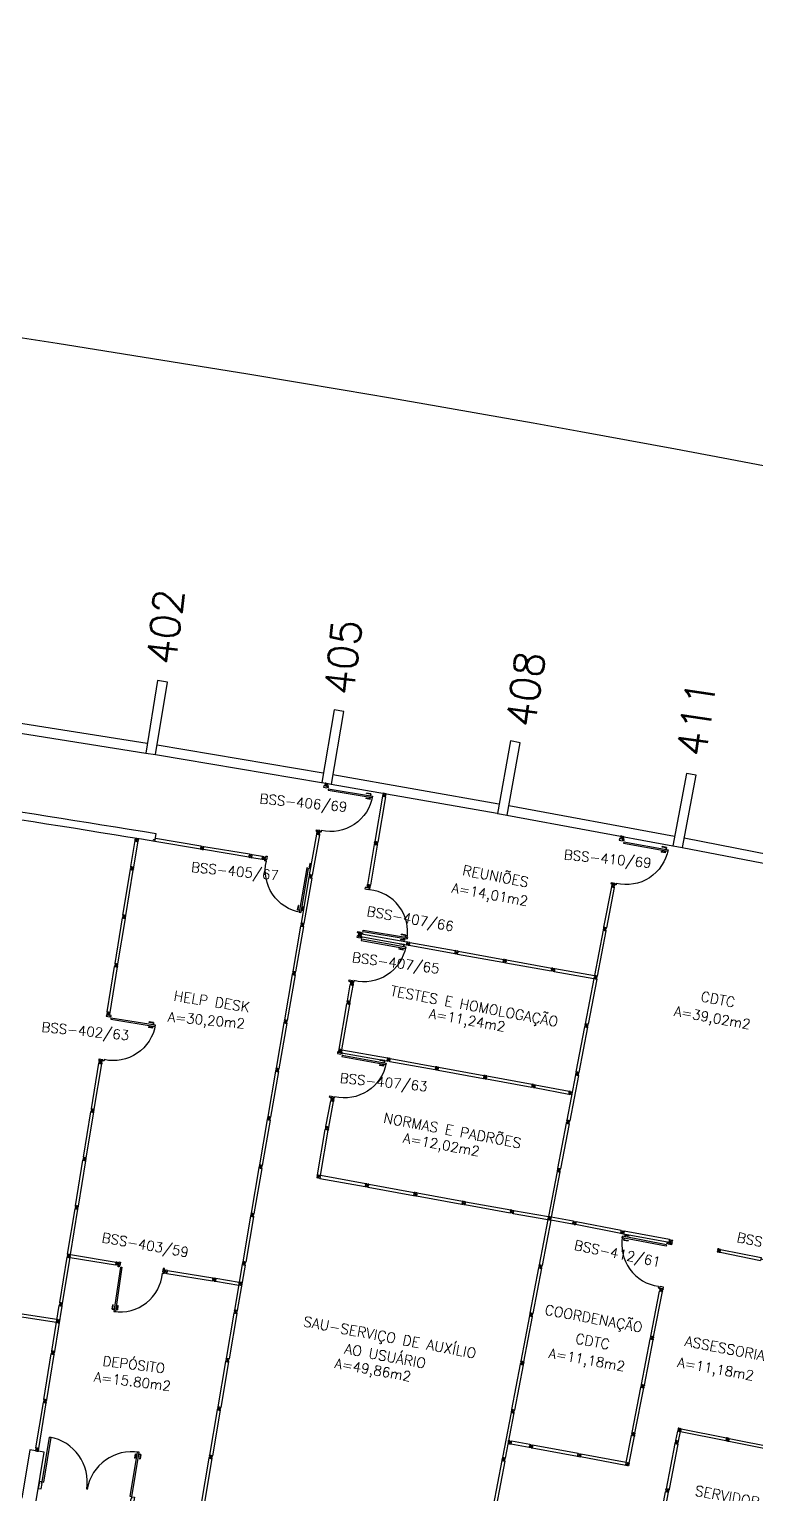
# Model space of a CAD drawing. Extents: x -152 to 150, y 325 to 437.
# Drawn here: x 66.73 to 81.53, y 406.67 to 436.53 of the extents above; entities that cross this region are included whole.
import ezdxf
from ezdxf.enums import TextEntityAlignment as Align

# ---------------------------------------------------------------- set-up
doc = ezdxf.new("R2010")
doc.units = 0
doc.header["$LTSCALE"] = 0.01
doc.header["$MEASUREMENT"] = 0
doc.header["$PDMODE"] = 98
doc.layers.get('0').update_dxf_attribs({"linetype": 'CONTINUOUS'})
doc.layers.get('DEFPOINTS').update_dxf_attribs({"linetype": 'CONTINUOUS'})
for name, color, linetype in [('ALV', 2, 'CONTINUOUS'), ('AREA', 2, 'CONTINUOUS'), ('DIV', 2, 'CONTINUOUS'), ('DIVISÓRIA', 2, 'CONTINUOUS'), ('ESTR', 3, 'CONTINUOUS'), ('NOPILAR1', 2, 'CONTINUOUS'), ('PORTA', 2, 'CONTINUOUS'), ('TEXTO', 2, 'CONTINUOUS'), ('TEXTO-CENTRO-CUSTO', 2, 'CONTINUOUS'), ('TEXTO-ENDEREÇO', 2, 'CONTINUOUS')]:
    doc.layers.add(name, color=color, linetype=linetype)
doc.styles.add('1', font='romans.shx')
doc.styles.add('NOPILAR', font='simplex.shx', dxfattribs={"height": 0.6})
doc.styles.add('UNB-100', font='simplex.shx', dxfattribs={"height": 3})
doc.styles.add('UNB-100-1', font='simplex.shx', dxfattribs={"height": 0.2})
doc.dimstyles.new('1-600', dxfattribs={"dimtxt": 1.1, "dimasz": 2.5, "dimexe": 2, "dimexo": 4, "dimgap": 0.2, "dimtad": 1, "dimdec": 0, "dimzin": 4, "dimdsep": 46, "dimlunit": 6, "dimtxsty": '1', "dimblk1": 'NONE', "dimblk2": 'NONE', "dimsah": 1, "dimcen": 0, "dimclrd": 2, "dimclre": 2, "dimclrt": 2, "dimadec": 0, "dimazin": 0, "dimtfac": 1, "dimtdec": 0, "dimtmove": 2, "dimatfit": 3, "dimldrblk": 'NONE', "dimfxl": 0, "dimtolj": 1, "dimtzin": 0, "dimarcsym": 0})

# ---------------------------------------------------------------- blocks, each defined once
blk = doc.blocks.new('PILAR-SSC')
blk.add_lwpolyline([(0, 0), (0, -1.5), (0.2, -1.5), (0.2, 0)], close=True)
blk = doc.blocks.new('PDV2D-SSC')
for p, q in [((-0.148, 0.925), (-0.108, 0.925)), ((-0.148, 0.925), (-0.148, 0.835)), ((-0.138, 0.915), (-0.108, 0.915)), ((-0.138, 0.915), (-0.138, 0.835)), ((-0.106, 0.965), (-0.076, 0.965)), ((-0.106, 0.05), (-0.106, 0.965)), ((-0.076, 0.05), (-0.076, 0.965)), ((-0.034, 0.925), (-0.074, 0.925)), ((-0.044, 0.915), (-0.074, 0.915)), ((-0.044, 0.915), (-0.044, 0.835)), ((-0.034, 0.925), (-0.034, 0.835)), ((-0.138, 0.835), (-0.148, 0.835)), ((-0.044, 0.835), (-0.034, 0.835)), ((-0.95, 0.05), (-0.97, 0.05)), ((-0.97, 0.05), (-0.97, 0.035)), ((-0.97, 0.035), (-0.97, -0.035)), ((-0.95, 0.02), (-0.95, 0.05)), ((-0.95, 0.02), (-0.94, 0.02)), ((-0.94, -0.05), (-0.94, 0.02)), ((-0.076, 0.05), (-0.106, 0.05)), ((-0.051, 0.02), (-0.061, 0.02)), ((-0.061, -0.05), (-0.061, 0.02)), ((-0.051, 0.05), (-0.031, 0.05)), ((-0.051, 0.02), (-0.051, 0.05)), ((-0.031, 0.05), (-0.031, -0.05)), ((-0.97, -0.035), (-0.97, -0.05)), ((-0.97, -0.05), (-0.94, -0.05)), ((-0.031, -0.05), (-0.061, -0.05))]:
    blk.add_line(p, q)
at = {"color": 1}
blk.add_arc((-0.076, 0.1), 0.865, 90, 183.3214, dxfattribs=at)
blk = doc.blocks.new('DIVMT-SSC')
for p, q in [((0, 0.005), (0, -0.005)), ((0, -0.005), (0, 0.005)), ((-0.03, -0.03), (-0.03, -0.97)), ((0.006, -0.03), (-0.006, -0.03)), ((-0.005, 0), (0.005, 0)), ((0.005, 0), (-0.005, 0)), ((0.006, -0.02), (0.006, -0.03)), ((0.03, -0.03), (0.03, -0.97)), ((0.03, -0.97), (-0.03, -0.97)), ((-0.006, -0.98), (-0.006, -0.97)), ((-0.006, -0.98), (0.006, -0.98)), ((0.006, -1.001), (-0.006, -1.001)), ((0.005, -0.97), (-0.005, -0.97)), ((0, -0.994), (0, -1.007)), ((0, -1.02), (0, -1.021)), ((0.006, -0.98), (0.006, -0.97))]:
    blk.add_line(p, q)
blk.add_lwpolyline([(0.006, -0.02), (-0.006, -0.02), (0.006, -0.02), (0.006, -0.03), (0.03, -0.03), (0.03, -0.008), (0.02, -0.008), (0.02, 0.008), (0.03, 0.008), (0.03, 0.03), (0.006, 0.03), (0.006, 0.02), (-0.006, 0.02), (-0.006, 0.03), (-0.03, 0.03), (-0.03, 0.008), (-0.02, 0.008), (-0.02, -0.008), (-0.03, -0.008), (-0.03, -0.03), (-0.006, -0.03), (-0.006, -0.02), (-0.006, -0.03)])
blk = doc.blocks.new('MTT-SSC')
for p, q in [((-0.006, 0.03), (-0.03, 0.03)), ((-0.03, 0.008), (-0.03, 0.03)), ((-0.03, 0.008), (-0.02, 0.008)), ((-0.02, -0.008), (-0.02, 0.008)), ((-0.006, 0.0205), (-0.006, 0.03)), ((0.006, 0.0205), (-0.006, 0.0205)), ((0.0051, 0), (-0.0051, 0)), ((-0.0051, 0), (0.0051, 0)), ((0, -0.0051), (0, 0.0051)), ((0, 0.0051), (0, -0.0051)), ((0.006, 0.0205), (0.006, 0.03)), ((0.006, 0.03), (0.03, 0.03)), ((0.02, -0.008), (0.02, 0.008)), ((0.03, 0.008), (0.02, 0.008)), ((0.03, 0.008), (0.03, 0.03)), ((-0.03, -0.008), (-0.02, -0.008)), ((-0.03, -0.008), (-0.03, -0.03)), ((-0.03, -0.03), (-0.006, -0.03)), ((-0.03, -0.03), (-0.009, -0.03)), ((-0.009, -0.03), (-0.027, -0.03)), ((-0.006, -0.0205), (-0.006, -0.03)), ((-0.006, -0.0205), (-0.006, -0.03)), ((0.006, -0.0205), (-0.006, -0.0205)), ((-0.006, -0.0205), (0.006, -0.0205)), ((0.006, -0.0205), (0.006, -0.03)), ((0.006, -0.0205), (0.006, -0.03)), ((0.03, -0.03), (0.006, -0.03)), ((0.03, -0.008), (0.02, -0.008)), ((0.03, -0.008), (0.03, -0.03))]:
    blk.add_line(p, q)
blk = doc.blocks.new('PTDP-SSC')
at = {"color": 2}
for p, q in [((0.055, 1.015), (0.09, 1.015)), ((0.055, 0.075), (0.055, 1.015)), ((0.09, 0.075), (0.09, 1.015)), ((1.91, 0.075), (1.91, 1.015)), ((1.945, 1.015), (1.91, 1.015)), ((1.945, 0.075), (1.945, 1.015)), ((0.05, 0.075), (0, 0.075)), ((0, 0.075), (0, -0.075)), ((0.05, 0.04), (0.05, 0.075)), ((0.06, 0.04), (0.05, 0.04)), ((0.055, 0.075), (0.09, 0.075)), ((0.06, -0.075), (0.06, 0.04)), ((1.945, 0.075), (1.91, 0.075)), ((1.94, -0.075), (1.94, 0.04)), ((1.94, 0.04), (1.95, 0.04)), ((1.95, 0.04), (1.95, 0.075)), ((1.95, 0.075), (2, 0.075)), ((2, 0.075), (2, -0.075)), ((0, -0.075), (0.06, -0.075)), ((2, -0.075), (1.94, -0.075))]:
    blk.add_line(p, q, dxfattribs=at)
at = {"color": 1}
for centre, start, end in [((0.055, 0.075), 0, 90), ((1.945, 0.075), 90, 180)]:
    blk.add_arc(centre, 0.94, start, end, dxfattribs=at)
blk = doc.blocks.new('A$C31074930')
at = {"layer": 'DIV', "linetype": 'Continuous', "rotation": 180}
blk.add_blockref('PTDP-SSC', (1.97, 0.067), dxfattribs=at)
blk = doc.blocks.new('MTT')
for p, q in [((-0.008, 0.03), (-0.03, 0.03)), ((-0.03, 0.03), (-0.03, 0.006)), ((-0.0185, 0.006), (-0.03, 0.006)), ((-0.0185, -0.006), (-0.0185, 0.006)), ((-0.008, 0.03), (-0.008, 0.02)), ((-0.008, 0.02), (0.008, 0.02)), ((-0.0051, 0), (0.0051, 0)), ((0, -0.0051), (0, 0.0051)), ((0.008, 0.03), (0.03, 0.03)), ((0.008, 0.03), (0.008, 0.02)), ((0.0205, -0.006), (0.0205, 0.006)), ((0.0205, 0.006), (0.03, 0.006)), ((0.03, 0.006), (0.03, 0.03)), ((-0.03, -0.03), (-0.03, -0.006)), ((-0.0185, -0.006), (-0.03, -0.006)), ((-0.008, -0.03), (-0.03, -0.03)), ((-0.008, -0.02), (0.008, -0.02)), ((-0.008, -0.03), (-0.008, -0.02)), ((0.008, -0.03), (0.008, -0.02)), ((0.008, -0.03), (0.03, -0.03)), ((0.0205, -0.006), (0.03, -0.006)), ((0.03, -0.006), (0.03, -0.03))]:
    blk.add_line(p, q)
blk = doc.blocks.new('*D84')
at = {"layer": 'DEFPOINTS', "color": 0}
for p in [(47.158, 432.777), (25.872, 428.073), (25.783, 426.576), (87.274, 419.938), (86.97, 418.469)]:
    blk.add_point(p, dxfattribs=at)
at = {"layer": 'TEXTO-CENTRO-CUSTO', "color": 2, "lineweight": -2}
for p, q in [((26.11, 432.066), (26.377, 436.527)), ((88.086, 423.855), (88.99, 428.216))]:
    blk.add_line(p, q, dxfattribs=at)
blk.add_arc((0.361, 0.52), 434.783, 78.29268, 86.58537, dxfattribs=at)
at = {"layer": 'TEXTO-CENTRO-CUSTO', "color": 2, "insert": (57.75, 432.689), "char_height": 1.1, "attachment_point": 5, "rotation": 352.4357, "style": '1'}
blk.add_mtext('\\A1;CPD', dxfattribs=at)
blk = doc.blocks.new('_NONE')
at = {"color": 0, "linetype": 'ByBlock'}
blk.add_circle((0, 0), 0.25, dxfattribs=at)
blk = doc.blocks.new('div1')
at = {"layer": 'DIVISÓRIA'}
for p, q in [((80.776, 411.631), (80.786, 411.629)), ((80.786, 411.629), (80.776, 411.631)), ((80.78, 411.625), (80.782, 411.635)), ((80.782, 411.635), (80.78, 411.625)), ((80.802, 411.632), (80.811, 411.63)), ((80.804, 411.595), (81.628, 411.429)), ((80.811, 411.63), (80.809, 411.618)), ((80.816, 411.653), (81.639, 411.488)), ((81.639, 411.488), (81.628, 411.429)), ((81.642, 411.451), (81.632, 411.453)), ((81.635, 411.464), (81.644, 411.462)), ((81.644, 411.462), (81.642, 411.451)), ((81.658, 411.453), (81.668, 411.451)), ((81.664, 411.457), (81.662, 411.447))]:
    blk.add_line(p, q, dxfattribs=at)
blk.add_lwpolyline([(80.802, 411.632), (80.799, 411.62), (80.802, 411.632), (80.811, 411.63), (80.816, 411.653), (80.794, 411.658), (80.792, 411.648), (80.777, 411.651), (80.779, 411.661), (80.757, 411.665), (80.752, 411.642), (80.762, 411.64), (80.759, 411.628), (80.75, 411.63), (80.745, 411.606), (80.767, 411.602), (80.769, 411.612), (80.784, 411.609), (80.782, 411.599), (80.804, 411.595), (80.809, 411.618), (80.799, 411.62), (80.809, 411.618)], dxfattribs=at)
blk = doc.blocks.new('DIVISORIA')
at = {"layer": 'DIV'}
blk.add_line((79.604, 410.858), (79.583, 410.862), dxfattribs=at)
at = {"layer": 'DIVISÓRIA'}
for p, q in [((79.576, 410.827), (79.571, 410.803)), ((79.585, 410.825), (79.576, 410.827)), ((79.578, 410.839), (79.583, 410.862)), ((79.587, 410.837), (79.578, 410.839)), ((79.587, 410.837), (79.585, 410.825)), ((79.593, 410.799), (79.595, 410.809)), ((79.61, 410.806), (79.595, 410.809)), ((79.604, 410.858), (79.602, 410.848)), ((79.618, 410.845), (79.602, 410.848)), ((79.62, 410.855), (79.618, 410.845)), ((79.62, 410.855), (79.642, 410.851)), ((79.625, 410.817), (79.628, 410.829)), ((79.628, 410.829), (79.625, 410.817)), ((79.625, 410.817), (79.635, 410.816)), ((79.625, 410.817), (79.635, 410.816)), ((79.628, 410.829), (79.637, 410.827)), ((79.628, 410.829), (79.637, 410.827)), ((79.63, 410.792), (79.635, 410.816)), ((79.642, 410.851), (79.637, 410.827)), ((79.593, 410.799), (79.571, 410.803)), ((79.609, 410.796), (79.61, 410.806)), ((79.609, 410.796), (79.63, 410.792))]:
    blk.add_line(p, q, dxfattribs=at)
blk = doc.blocks.new('D')
at = {"layer": 'DIVISÓRIA'}
for p, q in [((77.797, 412.169), (77.802, 412.192)), ((77.819, 412.165), (77.797, 412.169)), ((77.811, 412.191), (77.802, 412.192)), ((77.808, 412.228), (77.804, 412.204)), ((77.813, 412.202), (77.804, 412.204)), ((77.83, 412.224), (77.808, 412.228)), ((77.813, 412.202), (77.811, 412.191)), ((77.819, 412.165), (77.821, 412.174)), ((77.821, 412.174), (77.837, 412.172)), ((77.83, 412.224), (77.828, 412.214)), ((77.828, 412.214), (77.844, 412.211)), ((77.835, 412.162), (77.837, 412.172)), ((77.835, 412.162), (77.856, 412.158)), ((77.846, 412.221), (77.844, 412.211)), ((77.846, 412.221), (77.867, 412.217)), ((77.854, 412.195), (77.851, 412.183)), ((77.851, 412.183), (77.861, 412.181)), ((77.861, 412.181), (77.856, 412.158)), ((77.863, 412.193), (77.867, 412.217))]:
    blk.add_line(p, q, dxfattribs=at)
blk = doc.blocks.new('DI')
at = {"layer": 'DIVISÓRIA'}
for p, q in [((76.533, 412.423), (76.529, 412.399)), ((76.55, 412.395), (76.529, 412.399)), ((76.542, 412.421), (76.533, 412.423)), ((76.535, 412.434), (76.54, 412.458)), ((76.545, 412.433), (76.535, 412.434)), ((76.561, 412.454), (76.54, 412.458)), ((76.545, 412.433), (76.542, 412.421)), ((76.55, 412.395), (76.552, 412.405)), ((76.568, 412.402), (76.552, 412.405)), ((76.561, 412.454), (76.559, 412.444)), ((76.575, 412.441), (76.559, 412.444)), ((76.566, 412.392), (76.568, 412.402)), ((76.566, 412.392), (76.588, 412.388)), ((76.577, 412.451), (76.575, 412.441)), ((76.577, 412.451), (76.599, 412.447)), ((76.583, 412.414), (76.585, 412.425)), ((76.585, 412.425), (76.583, 412.414)), ((76.583, 412.414), (76.592, 412.412)), ((76.583, 412.414), (76.592, 412.412)), ((76.585, 412.425), (76.594, 412.424)), ((76.585, 412.425), (76.594, 412.424)), ((76.588, 412.388), (76.592, 412.412)), ((76.588, 412.388), (76.592, 412.409)), ((76.592, 412.409), (76.588, 412.391)), ((76.599, 412.447), (76.594, 412.424))]:
    blk.add_line(p, q, dxfattribs=at)

msp = doc.modelspace()

# ---------------------------------------------------------------- linework, layer by layer
for p, q in [((73.641, 419.038), (73.641, 419.036)), ((73.306, 417.09), (73.306, 417.091))]:
    msp.add_line(p, q)
at = {"layer": 'ALV'}
for p, q in [((65.743, 422.508), (69.134, 421.97)), ((65.711, 422.311), (69.103, 421.772)), ((69.333, 421.937), (72.72, 421.37)), ((69.3, 421.74), (72.687, 421.173)), ((72.918, 421.336), (76.3, 420.739)), ((72.884, 421.139), (76.265, 420.543)), ((76.499, 420.704), (79.875, 420.079)), ((76.462, 420.507), (79.839, 419.882)), ((69.29, 419.969), (69.316, 420.126)), ((80.035, 419.845), (83.406, 419.191)), ((80.073, 420.041), (83.444, 419.387))]:
    msp.add_line(p, q, dxfattribs=at)
for centre, radius, start, end in [((0.295, -0.655), 426.245, 80.68474, 81.8869), ((-1.587, -15.666), 441.522, 80.75905, 81.92006)]:
    msp.add_arc(centre, radius, start, end, dxfattribs=at)
at = {"layer": 'DIV'}
for p, q in [((72.581, 420.115), (72.436, 419.291)), ((72.64, 420.105), (72.495, 419.281)), ((72.64, 420.105), (72.581, 420.115)), ((68.801, 419.456), (68.895, 420.032)), ((68.86, 419.447), (68.954, 420.022)), ((73.76, 419.906), (73.62, 419.092)), ((73.819, 419.896), (73.679, 419.081)), ((73.764, 419.928), (73.76, 419.906)), ((73.76, 419.906), (73.781, 419.903)), ((73.819, 419.896), (73.76, 419.906)), ((73.76, 419.906), (73.784, 419.902)), ((73.781, 419.903), (73.763, 419.906)), ((73.764, 419.928), (73.774, 419.926)), ((73.767, 419.944), (73.77, 419.966)), ((73.767, 419.944), (73.777, 419.942)), ((73.794, 419.962), (73.77, 419.966)), ((73.774, 419.926), (73.777, 419.942)), ((73.786, 419.912), (73.784, 419.902)), ((73.786, 419.912), (73.784, 419.902)), ((73.795, 419.901), (73.785, 419.902)), ((73.786, 419.912), (73.797, 419.91)), ((73.797, 419.91), (73.786, 419.912)), ((73.79, 419.932), (73.8, 419.93)), ((73.8, 419.93), (73.79, 419.932)), ((73.792, 419.952), (73.794, 419.962)), ((73.804, 419.95), (73.792, 419.952)), ((73.796, 419.936), (73.794, 419.926)), ((73.794, 419.926), (73.796, 419.936)), ((73.797, 419.91), (73.796, 419.9)), ((73.797, 419.91), (73.796, 419.9)), ((73.819, 419.896), (73.796, 419.9)), ((73.804, 419.95), (73.806, 419.959)), ((73.806, 419.959), (73.83, 419.955)), ((73.813, 419.92), (73.816, 419.935)), ((73.823, 419.918), (73.813, 419.92)), ((73.826, 419.934), (73.816, 419.935)), ((73.823, 419.918), (73.819, 419.896)), ((73.826, 419.934), (73.83, 419.955)), ((71.264, 419.638), (71.274, 419.697)), ((71.475, 419.603), (71.264, 419.638)), ((71.485, 419.662), (71.274, 419.697)), ((71.475, 419.603), (71.485, 419.662)), ((71.485, 419.662), (71.481, 419.638)), ((68.801, 419.456), (68.86, 419.447)), ((72.495, 419.281), (72.436, 419.291)), ((73.614, 419.053), (73.61, 419.032)), ((73.61, 419.032), (73.631, 419.028)), ((73.669, 419.022), (73.61, 419.032)), ((73.61, 419.032), (73.634, 419.028)), ((73.631, 419.028), (73.613, 419.031)), ((73.614, 419.053), (73.623, 419.052)), ((73.616, 419.069), (73.62, 419.091)), ((73.616, 419.069), (73.626, 419.068)), ((73.679, 419.081), (73.62, 419.092)), ((73.644, 419.087), (73.62, 419.091)), ((73.623, 419.052), (73.626, 419.068)), ((73.635, 419.037), (73.634, 419.028)), ((73.635, 419.037), (73.634, 419.028)), ((73.644, 419.026), (73.634, 419.028)), ((73.635, 419.037), (73.647, 419.035)), ((73.647, 419.035), (73.635, 419.037)), ((73.651, 419.055), (73.638, 419.057)), ((73.639, 419.057), (73.65, 419.055)), ((73.65, 419.055), (73.639, 419.057)), ((73.642, 419.078), (73.644, 419.088)), ((73.642, 419.078), (73.644, 419.087)), ((73.642, 419.078), (73.654, 419.076)), ((73.654, 419.075), (73.642, 419.078)), ((73.646, 419.063), (73.643, 419.05)), ((73.645, 419.061), (73.644, 419.051)), ((73.644, 419.051), (73.645, 419.061)), ((73.654, 419.086), (73.645, 419.087)), ((73.647, 419.035), (73.645, 419.026)), ((73.647, 419.035), (73.645, 419.026)), ((73.669, 419.022), (73.645, 419.026)), ((73.654, 419.076), (73.655, 419.085)), ((73.654, 419.075), (73.655, 419.085)), ((73.655, 419.085), (73.679, 419.081)), ((73.663, 419.045), (73.666, 419.061)), ((73.673, 419.043), (73.663, 419.045)), ((73.675, 419.059), (73.666, 419.061)), ((73.673, 419.043), (73.669, 419.022)), ((73.675, 419.059), (73.679, 419.081)), ((78.589, 419.042), (78.432, 418.219)), ((78.648, 419.031), (78.491, 418.207)), ((78.624, 419.035), (78.612, 419.037)), ((78.619, 419.067), (78.629, 419.065)), ((78.629, 419.065), (78.619, 419.067)), ((78.625, 419.071), (78.623, 419.061)), ((78.623, 419.061), (78.625, 419.071)), ((78.626, 419.044), (78.624, 419.035)), ((78.491, 418.207), (78.432, 418.219)), ((77.435, 417.377), (78.243, 417.235)), ((73.275, 417.084), (73.279, 417.106)), ((73.275, 417.084), (73.285, 417.082)), ((73.279, 417.106), (73.299, 417.102)), ((73.338, 417.096), (73.279, 417.106)), ((73.279, 417.106), (73.302, 417.102)), ((73.299, 417.102), (73.282, 417.105)), ((73.285, 417.082), (73.282, 417.067)), ((73.301, 417.092), (73.302, 417.102)), ((73.301, 417.092), (73.302, 417.102)), ((73.301, 417.092), (73.313, 417.09)), ((73.313, 417.09), (73.301, 417.092)), ((73.302, 417.064), (73.304, 417.078)), ((73.313, 417.1), (73.303, 417.102)), ((73.313, 417.09), (73.314, 417.1)), ((73.313, 417.09), (73.314, 417.1)), ((73.338, 417.096), (73.314, 417.1)), ((73.334, 417.074), (73.338, 417.096)), ((77.424, 417.318), (78.233, 417.176)), ((73.211, 416.719), (73.268, 417.046)), ((73.327, 417.036), (73.268, 417.046)), ((73.272, 417.068), (73.269, 417.047)), ((73.292, 417.043), (73.269, 417.047)), ((73.27, 416.709), (73.327, 417.036)), ((73.272, 417.068), (73.282, 417.067)), ((73.294, 417.052), (73.292, 417.043)), ((73.294, 417.051), (73.292, 417.042)), ((73.303, 417.04), (73.293, 417.042)), ((73.306, 417.05), (73.294, 417.052)), ((73.294, 417.051), (73.305, 417.049)), ((73.309, 417.07), (73.297, 417.072)), ((73.298, 417.072), (73.308, 417.07)), ((73.308, 417.07), (73.298, 417.072)), ((73.302, 417.066), (73.304, 417.076)), ((73.304, 417.076), (73.302, 417.066)), ((73.306, 417.05), (73.304, 417.041)), ((73.305, 417.049), (73.304, 417.04)), ((73.304, 417.041), (73.328, 417.037)), ((73.324, 417.076), (73.322, 417.06)), ((73.331, 417.058), (73.322, 417.06)), ((73.334, 417.074), (73.324, 417.076)), ((73.331, 417.058), (73.328, 417.037)), ((73.205, 416.681), (73.201, 416.66)), ((73.225, 416.656), (73.201, 416.66)), ((73.205, 416.681), (73.215, 416.68)), ((73.208, 416.697), (73.211, 416.719)), ((73.208, 416.697), (73.217, 416.695)), ((73.211, 416.719), (73.232, 416.715)), ((73.27, 416.709), (73.211, 416.719)), ((73.211, 416.719), (73.235, 416.715)), ((73.232, 416.715), (73.214, 416.718)), ((73.217, 416.695), (73.215, 416.68)), ((73.226, 416.665), (73.225, 416.656)), ((73.238, 416.663), (73.226, 416.665)), ((73.231, 416.685), (73.241, 416.683)), ((73.241, 416.683), (73.231, 416.685)), ((73.233, 416.705), (73.235, 416.715)), ((73.233, 416.705), (73.235, 416.715)), ((73.233, 416.705), (73.245, 416.703)), ((73.245, 416.703), (73.233, 416.705)), ((73.235, 416.679), (73.237, 416.689)), ((73.237, 416.689), (73.235, 416.679)), ((73.246, 416.713), (73.236, 416.714)), ((73.238, 416.663), (73.237, 416.653)), ((73.237, 416.653), (73.26, 416.649)), ((73.245, 416.703), (73.247, 416.713)), ((73.245, 416.703), (73.247, 416.713)), ((73.27, 416.709), (73.247, 416.713)), ((73.257, 416.689), (73.254, 416.673)), ((73.264, 416.671), (73.254, 416.673)), ((73.267, 416.687), (73.257, 416.689)), ((73.264, 416.671), (73.26, 416.649)), ((73.267, 416.687), (73.27, 416.709)), ((77.037, 415.01), (77.732, 414.877)), ((72.875, 414.701), (72.871, 414.68)), ((72.875, 414.701), (72.885, 414.7)), ((72.878, 414.717), (72.881, 414.739)), ((72.878, 414.717), (72.887, 414.715)), ((72.881, 414.739), (72.902, 414.735)), ((72.94, 414.729), (72.881, 414.739)), ((72.881, 414.739), (72.905, 414.735)), ((72.902, 414.735), (72.884, 414.738)), ((72.887, 414.715), (72.885, 414.7)), ((72.912, 414.703), (72.9, 414.705)), ((72.901, 414.705), (72.911, 414.703)), ((72.911, 414.703), (72.901, 414.705)), ((72.903, 414.725), (72.905, 414.735)), ((72.903, 414.725), (72.905, 414.735)), ((72.903, 414.725), (72.915, 414.723)), ((72.915, 414.723), (72.903, 414.725)), ((72.904, 414.697), (72.907, 414.711)), ((72.905, 414.699), (72.907, 414.709)), ((72.907, 414.709), (72.905, 414.699)), ((72.916, 414.733), (72.906, 414.734)), ((72.915, 414.723), (72.917, 414.733)), ((72.915, 414.723), (72.917, 414.733)), ((72.94, 414.729), (72.917, 414.733)), ((72.927, 414.709), (72.924, 414.693)), ((72.934, 414.691), (72.924, 414.693)), ((72.937, 414.707), (72.927, 414.709)), ((72.934, 414.691), (72.93, 414.669)), ((72.937, 414.707), (72.94, 414.729)), ((77.026, 414.951), (77.722, 414.818)), ((77.732, 414.877), (77.722, 414.818)), ((77.728, 414.853), (77.726, 414.843)), ((77.735, 414.84), (77.726, 414.842)), ((77.738, 414.852), (77.728, 414.854)), ((77.735, 414.84), (77.738, 414.852)), ((77.75, 414.844), (77.764, 414.841)), ((77.758, 414.849), (77.756, 414.836)), ((77.776, 414.839), (77.777, 414.839)), ((72.772, 414.156), (72.871, 414.679)), ((72.831, 414.146), (72.93, 414.669)), ((72.895, 414.676), (72.871, 414.68)), ((72.93, 414.669), (72.871, 414.679)), ((72.896, 414.685), (72.895, 414.676)), ((72.908, 414.683), (72.896, 414.685)), ((72.896, 414.684), (72.908, 414.682)), ((72.905, 414.673), (72.896, 414.675)), ((72.908, 414.682), (72.906, 414.673)), ((72.908, 414.683), (72.907, 414.673)), ((72.907, 414.673), (72.93, 414.669)), ((72.766, 414.118), (72.762, 414.097)), ((72.786, 414.093), (72.762, 414.097)), ((72.766, 414.118), (72.776, 414.117)), ((72.769, 414.134), (72.772, 414.156)), ((72.769, 414.134), (72.778, 414.132)), ((72.772, 414.156), (72.793, 414.152)), ((72.831, 414.146), (72.772, 414.156)), ((72.772, 414.156), (72.796, 414.152)), ((72.793, 414.152), (72.775, 414.155)), ((72.778, 414.132), (72.776, 414.117)), ((72.792, 414.122), (72.802, 414.12)), ((72.802, 414.12), (72.792, 414.122)), ((72.794, 414.142), (72.796, 414.152)), ((72.794, 414.142), (72.796, 414.152)), ((72.794, 414.142), (72.806, 414.14)), ((72.806, 414.14), (72.794, 414.142)), ((72.796, 414.116), (72.798, 414.126)), ((72.798, 414.126), (72.796, 414.116)), ((72.807, 414.15), (72.797, 414.152)), ((72.806, 414.14), (72.808, 414.15)), ((72.806, 414.14), (72.808, 414.15)), ((72.831, 414.146), (72.808, 414.15)), ((72.818, 414.126), (72.815, 414.11)), ((72.825, 414.108), (72.815, 414.11)), ((72.828, 414.124), (72.818, 414.126)), ((72.825, 414.108), (72.821, 414.086)), ((72.828, 414.124), (72.831, 414.146)), ((72.798, 414.091), (72.821, 414.086)), ((72.652, 413.1), (73.577, 412.933)), ((72.655, 413.122), (72.658, 413.138)), ((73.587, 412.992), (72.662, 413.159)), ((73.581, 412.957), (73.583, 412.968)), ((76.588, 412.388), (77.295, 412.262)), ((76.599, 412.447), (77.306, 412.321)), ((77.808, 412.228), (77.365, 412.309)), ((77.299, 412.283), (77.302, 412.299)), ((77.797, 412.169), (77.354, 412.25)), ((77.358, 412.272), (77.361, 412.288)), ((70.533, 411.063), (70.524, 411.003)), ((70.524, 411.003), (70.997, 410.926)), ((70.533, 411.063), (71.007, 410.985)), ((71.007, 410.985), (70.997, 410.926)), ((76.803, 409.36), (76.792, 409.301)), ((79.035, 407.852), (79.024, 407.854)), ((79.962, 407.946), (79.978, 407.943)), ((76.527, 407.72), (76.513, 407.722)), ((76.521, 407.727), (76.519, 407.715)), ((76.539, 407.711), (76.542, 407.723)), ((76.539, 407.711), (76.549, 407.709)), ((76.542, 407.723), (76.551, 407.721)), ((76.555, 407.745), (76.544, 407.686)), ((76.916, 407.615), (76.544, 407.685)), ((76.551, 407.72), (76.549, 407.71)), ((76.927, 407.674), (76.555, 407.744)), ((79.92, 407.751), (79.932, 407.748)), ((68.891, 407.488), (68.876, 407.399)), ((68.885, 407.398), (68.876, 407.399)), ((68.899, 407.477), (68.885, 407.398)), ((68.891, 407.488), (68.93, 407.481)), ((68.899, 407.477), (68.929, 407.472)), ((68.992, 407.461), (68.963, 407.466)), ((69.004, 407.469), (68.964, 407.476)), ((68.992, 407.461), (68.979, 407.382)), ((68.979, 407.382), (68.988, 407.38)), ((69.004, 407.469), (68.989, 407.38)), ((79.728, 406.768), (79.706, 406.772))]:
    msp.add_line(p, q, dxfattribs=at)
msp.add_lwpolyline([(78.626, 419.044), (78.614, 419.047), (78.626, 419.044), (78.624, 419.035), (78.648, 419.031), (78.652, 419.052), (78.642, 419.054), (78.645, 419.07), (78.655, 419.068), (78.659, 419.09), (78.635, 419.094), (78.634, 419.085), (78.622, 419.087), (78.624, 419.096), (78.6, 419.101), (78.596, 419.079), (78.606, 419.077), (78.603, 419.062), (78.593, 419.063), (78.589, 419.042), (78.612, 419.037), (78.614, 419.047), (78.612, 419.037)], dxfattribs=at)
at = {"layer": 'DIVISÓRIA'}
for p, q in [((77.372, 417.364), (77.376, 417.388)), ((77.398, 417.384), (77.376, 417.388)), ((77.398, 417.384), (77.396, 417.374)), ((77.413, 417.381), (77.411, 417.371)), ((77.413, 417.381), (77.435, 417.377)), ((77.435, 417.377), (77.424, 417.318)), ((77.435, 417.377), (77.431, 417.354)), ((77.369, 417.353), (77.365, 417.329)), ((77.387, 417.325), (77.365, 417.329)), ((77.379, 417.351), (77.369, 417.353)), ((77.381, 417.363), (77.372, 417.364)), ((77.381, 417.363), (77.379, 417.351)), ((77.387, 417.325), (77.389, 417.335)), ((77.404, 417.332), (77.389, 417.335)), ((77.395, 417.354), (77.405, 417.352)), ((77.405, 417.352), (77.395, 417.354)), ((77.411, 417.371), (77.396, 417.374)), ((77.399, 417.348), (77.401, 417.358)), ((77.401, 417.358), (77.399, 417.348)), ((77.403, 417.322), (77.404, 417.332)), ((77.403, 417.322), (77.424, 417.318)), ((77.419, 417.344), (77.421, 417.355)), ((77.421, 417.355), (77.419, 417.344)), ((77.419, 417.344), (77.429, 417.342)), ((77.419, 417.344), (77.429, 417.342)), ((77.421, 417.355), (77.431, 417.354)), ((77.421, 417.355), (77.431, 417.354)), ((77.424, 417.318), (77.429, 417.342)), ((77.424, 417.318), (77.428, 417.339)), ((77.428, 417.339), (77.425, 417.321)), ((77.43, 417.353), (77.429, 417.343)), ((76.974, 414.997), (76.978, 415.021)), ((76.983, 414.995), (76.974, 414.997)), ((77, 415.017), (76.978, 415.021)), ((76.983, 414.995), (76.981, 414.983)), ((77, 415.017), (76.998, 415.007)), ((77.014, 415.004), (76.998, 415.007)), ((77.001, 414.981), (77.003, 414.991)), ((77.003, 414.991), (77.001, 414.981)), ((77.015, 415.014), (77.014, 415.004)), ((77.015, 415.014), (77.037, 415.01)), ((77.021, 414.976), (77.023, 414.988)), ((77.023, 414.988), (77.021, 414.976)), ((77.023, 414.988), (77.033, 414.986)), ((77.023, 414.988), (77.033, 414.986)), ((77.037, 415.01), (77.026, 414.951)), ((77.037, 415.01), (77.033, 414.986)), ((76.971, 414.985), (76.967, 414.961)), ((76.989, 414.958), (76.967, 414.961)), ((76.981, 414.983), (76.971, 414.985)), ((76.989, 414.958), (76.991, 414.967)), ((77.006, 414.965), (76.991, 414.967)), ((76.997, 414.987), (77.007, 414.985)), ((77.007, 414.985), (76.997, 414.987)), ((77.005, 414.955), (77.006, 414.965)), ((77.005, 414.955), (77.026, 414.951)), ((77.021, 414.976), (77.031, 414.974)), ((77.021, 414.976), (77.031, 414.974)), ((77.026, 414.951), (77.031, 414.974)), ((77.026, 414.951), (77.03, 414.971)), ((77.03, 414.971), (77.027, 414.954)), ((77.032, 414.985), (77.031, 414.975)), ((76.599, 412.447), (76.588, 412.388)), ((76.594, 412.423), (76.592, 412.413)), ((77.808, 412.228), (77.797, 412.169)), ((77.797, 412.169), (77.801, 412.189)), ((77.801, 412.189), (77.798, 412.172)), ((77.804, 412.203), (77.802, 412.193)), ((77.811, 412.191), (77.802, 412.192)), ((77.813, 412.202), (77.804, 412.204)), ((77.811, 412.191), (77.813, 412.202)), ((77.854, 412.195), (77.863, 412.193)), ((78.893, 407.307), (79, 407.858)), ((78.952, 407.296), (79.059, 407.847)), ((79.94, 407.95), (79.897, 407.755)), ((79.956, 407.744), (79.999, 407.939)), ((76.927, 407.674), (76.916, 407.615)), ((76.916, 407.615), (76.92, 407.639)), ((76.916, 407.615), (76.92, 407.636)), ((76.938, 407.611), (76.916, 407.615)), ((76.92, 407.636), (76.917, 407.618)), ((76.93, 407.637), (76.92, 407.639)), ((76.93, 407.637), (76.92, 407.639)), ((76.922, 407.65), (76.921, 407.64)), ((76.927, 407.674), (76.923, 407.651)), ((76.932, 407.649), (76.923, 407.651)), ((76.932, 407.649), (76.923, 407.651)), ((76.949, 407.67), (76.927, 407.674)), ((76.93, 407.637), (76.932, 407.649)), ((76.932, 407.649), (76.93, 407.637)), ((76.938, 407.611), (76.939, 407.621)), ((76.939, 407.621), (76.955, 407.618)), ((76.956, 407.638), (76.946, 407.64)), ((76.946, 407.64), (76.956, 407.638)), ((76.949, 407.67), (76.947, 407.66)), ((76.947, 407.66), (76.963, 407.657)), ((76.95, 407.634), (76.952, 407.644)), ((76.952, 407.644), (76.95, 407.634)), ((76.953, 407.608), (76.955, 407.618)), ((76.953, 407.608), (76.975, 407.604)), ((76.964, 407.667), (76.963, 407.657)), ((76.964, 407.667), (76.986, 407.663)), ((76.972, 407.641), (76.97, 407.629)), ((76.97, 407.629), (76.979, 407.628)), ((76.972, 407.641), (76.982, 407.639)), ((76.979, 407.628), (76.975, 407.604)), ((76.982, 407.639), (76.986, 407.663)), ((78.923, 407.27), (78.911, 407.272)), ((78.913, 407.252), (78.913, 407.251)), ((78.93, 407.3), (78.915, 407.303)), ((78.915, 407.293), (78.917, 407.302)), ((78.915, 407.293), (78.927, 407.291)), ((78.918, 407.278), (78.915, 407.264)), ((78.927, 407.291), (78.928, 407.3)), ((79.699, 406.737), (79.695, 406.713)), ((79.716, 406.709), (79.695, 406.713)), ((79.709, 406.735), (79.699, 406.737)), ((79.702, 406.749), (79.706, 406.772)), ((79.711, 406.747), (79.702, 406.749)), ((79.711, 406.747), (79.709, 406.735)), ((79.716, 406.709), (79.718, 406.719)), ((79.734, 406.716), (79.718, 406.719)), ((79.728, 406.768), (79.726, 406.758)), ((79.742, 406.755), (79.726, 406.758)), ((79.732, 406.706), (79.734, 406.716)), ((79.732, 406.706), (79.754, 406.702)), ((79.743, 406.765), (79.742, 406.755)), ((79.743, 406.765), (79.765, 406.761)), ((79.749, 406.727), (79.751, 406.739)), ((79.751, 406.739), (79.749, 406.727)), ((79.749, 406.727), (79.758, 406.725)), ((79.749, 406.727), (79.758, 406.725)), ((79.751, 406.739), (79.76, 406.737)), ((79.751, 406.739), (79.76, 406.737)), ((79.754, 406.702), (79.758, 406.725)), ((79.765, 406.761), (79.76, 406.737))]:
    msp.add_line(p, q, dxfattribs=at)
at = {"layer": 'ESTR'}
for p, q in [((66.739, 407.565), (66.577, 406.579)), ((67.035, 407.517), (66.739, 407.565)), ((66.874, 406.53), (67.035, 407.517))]:
    msp.add_line(p, q, dxfattribs=at)
msp.add_lwpolyline([(69.346, 423.252), (69.105, 421.772), (69.302, 421.74), (69.544, 423.22)], close=True, dxfattribs=at)

# ---------------------------------------------------------------- block references
msp.add_blockref('div1', (0, 0))
at = {"layer": 'DIV', "xscale": -1}
for name, p, rotation in [('PDV2D-SSC', (72.785, 421.127), 260.488488199056), ('PDV2D-SSC', (78.809, 420.048), 259.6855385849885), ('PDV2D-SSC', (72.496, 419.462), 170.4884881990557), ('PDV2D-SSC', (73.464, 418.066), 259.7582942537618), ('DIVMT-SSC', (73.066, 415.698), 170.2460990848287), ('PDV2D-SSC', (68.357, 416.457), 260.7937526091762), ('PDV2D-SSC', (73.067, 415.699), 259.7582942537618), ('DIVMT-SSC', (72.627, 413.135), 170.2460990848287), ('MTT-SSC', (76.52, 407.72), 349.7818341011749)]:
    msp.add_blockref(name, p, dxfattribs=dict(at, rotation=rotation))
at = {"layer": 'DIV'}
for name, p, rotation in [('MTT', (72.785, 421.125), 350.2439024390236), ('DIVMT-SSC', (73.964, 420.917), 350.2439024390236), ('MTT-SSC', (72.616, 420.139), 170.4884881990293), ('MTT-SSC', (78.809, 420.047), 259.4409528249609), ('MTT', (78.809, 420.047), 349.4409528249561), ('MTT-SSC', (68.919, 419.997), 260.9762881990305), ('DIVMT-SSC', (70.252, 419.838), 260.4884881990276), ('DIVMT-SSC', (71.239, 419.673), 260.4884881990276), ('MTT-SSC', (71.51, 419.627), 260.4884881990276), ('DIVMT-SSC', (68.664, 418.434), 170.7317073171043), ('MTT-SSC', (68.825, 419.422), 260.9762881990305), ('DIVMT-SSC', (72.461, 419.256), 350.2439024390236), ('PDV2D-SSC', (73.464, 418.065), 260.7317072700915), ('DIVMT-SSC', (68.503, 417.447), 170.7317073171043), ('DIVMT-SSC', (72.291, 418.27), 350.2439024390236), ('DIVMT-SSC', (78.455, 418.183), 349.196367064957), ('DIVMT-SSC', (68.342, 416.459), 170.7317073171043), ('DIVMT-SSC', (72.122, 417.283), 350.2439024390236), ('DIVMT-SSC', (78.268, 417.2), 349.196367064957), ('DIVMT-SSC', (71.952, 416.297), 350.2439024390236), ('DIVMT-SSC', (78.08, 416.217), 349.196367064957), ('DIVMT-SSC', (68.02, 414.484), 170.7317073171043), ('MTT-SSC', (68.181, 415.472), 350.7317073171043), ('DIVMT-SSC', (71.782, 415.311), 350.2439024390236), ('DIVMT-SSC', (77.893, 415.234), 349.196367064957), ('MTT-SSC', (77.757, 414.842), 349.3832126683273), ('DIVMT-SSC', (67.858, 413.496), 170.7317073171043), ('DIVMT-SSC', (71.613, 414.325), 350.2439024390236), ('DIVMT-SSC', (77.705, 414.251), 349.196367064957), ('DIVMT-SSC', (67.697, 412.509), 170.7317073171043), ('DIVMT-SSC', (71.443, 413.339), 350.2439024390236), ('DIVMT-SSC', (77.518, 413.268), 349.196367064957), ('DIVMT-SSC', (67.536, 411.521), 170.7317073171043), ('DIVMT-SSC', (71.274, 412.353), 350.2439024390236), ('DIVMT-SSC', (77.33, 412.285), 349.196367064957), ('PDV2D-SSC', (79.778, 411.813), 79.09308144855636), ('DIVMT-SSC', (67.375, 410.534), 170.7317073171043), ('DIVMT-SSC', (67.536, 411.521), 80.73170731710407), ('MTT-SSC', (68.524, 411.36), 80.73170731710407), ('DIVMT-SSC', (69.511, 411.199), 80.73170731710407), ('DIVMT-SSC', (71.104, 411.366), 350.2439024390236), ('DIVMT-SSC', (77.142, 411.303), 349.196367064957), ('MTT-SSC', (70.499, 411.038), 170.7317073171043), ('MTT-SSC', (71.032, 410.951), 170.7317073171043), ('DIVMT-SSC', (67.214, 409.546), 170.7317073171043), ('DIVMT-SSC', (67.319, 410.189), 261.3222756188147), ('DIVMT-SSC', (70.935, 410.38), 350.2439024390236), ('DIVMT-SSC', (76.955, 410.32), 349.196367064957), ('DIVMT-SSC', (67.053, 408.559), 170.7317073171043), ('DIVMT-SSC', (70.765, 409.394), 350.2439024390236), ('DIVMT-SSC', (76.767, 409.337), 349.196367064957), ('DIVMT-SSC', (66.891, 407.571), 170.7317073171043), ('DIVMT-SSC', (70.596, 408.408), 350.2439024390236), ('DIVMT-SSC', (76.58, 408.354), 349.196367064957), ('DIVMT-SSC', (70.426, 407.422), 350.2439024390236), ('DIVMT-SSC', (76.392, 407.371), 349.196367064957)]:
    msp.add_blockref(name, p, dxfattribs=dict(at, rotation=rotation))
for name in ['DI', 'D', 'DIVISORIA']:
    msp.add_blockref(name, (0, 0), dxfattribs=at)
at = {"layer": 'DIVISÓRIA'}
for name, p, rotation in [('DIVMT-SSC', (73.464, 418.065), 79.74662730250387), ('DIVMT-SSC', (74.448, 417.887), 79.74662730250387), ('DIVMT-SSC', (75.432, 417.709), 79.74662730250387), ('DIVMT-SSC', (76.416, 417.531), 79.74662730250387), ('DIVMT-SSC', (73.066, 415.698), 79.74662730250387), ('DIVMT-SSC', (74.05, 415.52), 79.74662730250387), ('DIVMT-SSC', (75.034, 415.342), 79.74662730250387), ('DIVMT-SSC', (76.018, 415.164), 79.74662730250387), ('DIVMT-SSC', (73.612, 412.957), 79.74662730250387), ('DIVMT-SSC', (74.596, 412.779), 79.74662730250387), ('DIVMT-SSC', (75.58, 412.601), 79.74662730250387), ('PDV2D-SSC', (68.521, 411.354), 171.5422144271323), ('DIVMT-SSC', (79.976, 407.974), 78.63171393034895), ('DIVMT-SSC', (79.921, 407.72), 349.0229969838995), ('DIVMT-SSC', (80.956, 407.777), 78.63171393034895)]:
    msp.add_blockref(name, p, dxfattribs=dict(at, rotation=rotation))
at = {"layer": 'DIVISÓRIA', "xscale": -1}
for p, rotation in [((78.816, 412), 258.9184194669975), ((79.799, 411.817), 259.4184194669977), ((79.416, 409.846), 169.0229969839129), ((79.226, 408.864), 169.0229969839129), ((79.035, 407.882), 169.0229969839129), ((77.934, 407.455), 259.4184194669977), ((78.917, 407.272), 259.4184194669977), ((79.539, 405.755), 169.0229969835877)]:
    msp.add_blockref('DIVMT-SSC', p, dxfattribs=dict(at, rotation=rotation))
at = {"layer": 'ESTR'}
for p, rotation in [((69.346, 423.252), 350.7317073170746), ((72.943, 422.651), 350.2439024390236), ((76.534, 422.018), 349.7560975609763), ((80.12, 421.355), 349.2682926829277)]:
    msp.add_blockref('PILAR-SSC', p, dxfattribs=dict(at, rotation=rotation))
at = {"layer": 'PORTA', "xscale": 0.9800000000000026, "yscale": 0.9800000000000182, "zscale": 0.98, "rotation": 170.4577811201176}
msp.add_blockref('A$C31074930', (68.841, 406.596), dxfattribs=at)

# ---------------------------------------------------------------- texts
at = {"layer": 'AREA', "style": 'UNB-100'}
for s, rotation, p in [('A=14,01m2', 349.7189, (76.097, 418.791)), ('A=30,20m2', 354.814, (70.331, 416.228)), ('A=11,24m2', 349.7189, (75.635, 416.23)), ('A=39,02m2', 349.7189, (80.628, 416.278)), ('A=12,02m2', 349.7189, (75.11, 413.69)), ('A=11,18m2', 349.7189, (78.073, 409.305)), ('A=49,86m2', 349.7189, (73.713, 409.099)), ('A=11,18m2', 349.7189, (80.698, 409.118)), ('A=15.80m2', 352.9534, (68.82, 408.862))]:
    msp.add_text(s, height=0.2, rotation=rotation, dxfattribs=at).set_placement(p, align=Align.CENTER)
at = {"layer": 'NOPILAR1', "style": 'NOPILAR'}
for s, rotation, p in [('402', 83.505, (69.711, 423.548)), ('405', 83.505, (73.334, 422.924)), ('408', 81.8126, (77.025, 422.267)), ('411', 81.8126, (80.506, 421.669))]:
    msp.add_text(s, height=0.6, rotation=rotation, dxfattribs=at).set_placement(p)
at = {"layer": 'TEXTO', "style": 'UNB-100'}
for s, height, rotation, p in [('REUNIÕES', 0.2075, 349.3606, (76.212, 419.16)), ('HELP DESK', 0.2075, 351.2682, (70.435, 416.605)), ('TESTES E HOMOLOGAÇÃO', 0.20751, 349.3606, (75.778, 416.509)), ('CDTC', 0.2075, 349.3606, (80.742, 416.647)), ('NORMAS E PADRÕES', 0.20751, 349.3606, (75.332, 413.975)), ('COORDENAÇÃO', 0.20751, 349.3606, (78.211, 410.142)), ('SAU-SERVIÇO DE AUXÍLIO', 0.20751, 349.3606, (74.057, 409.758)), ('CDTC', 0.2075, 349.3606, (78.188, 409.674)), ('AO USUÁRIO', 0.2075, 349.3606, (73.964, 409.377)), ('ASSESSORIA', 0.2075, 349.3606, (80.883, 409.533)), ('DEPÓSITO', 0.2, 352.9534, (68.85, 409.205)), ('SERVIDOR', 0.2075, 349.3606, (80.932, 406.515))]:
    msp.add_text(s, height=height, rotation=rotation, dxfattribs=at).set_placement(p, align=Align.CENTER)
at = {"layer": 'TEXTO-ENDEREÇO', "style": 'UNB-100-1'}
for s, rotation, p in [('BSS-406/69', 354.332, (72.308, 420.658)), ('BSS-410/69', 354.332, (78.506, 419.516)), ('BSS-405/67', 354.332, (70.912, 419.262)), ('BSS-407/66', 349.7092, (74.476, 418.295)), ('BSS-407/65', 352.3045, (74.186, 417.393)), ('BSS-402/63', 354.332, (67.864, 416.003)), ('BSS-407/63', 354.332, (73.941, 414.962)), ('BSS-403/59', 350.0382, (69.079, 411.646)), ('BSS-412/61', 348.5074, (78.694, 411.47)), ('BSS-414/61', 348.5074, (82.012, 411.628))]:
    msp.add_text(s, height=0.2, rotation=rotation, dxfattribs=at).set_placement(p, align=Align.CENTER)

# ---------------------------------------------------------------- dimensions: what is measured, and where the dimension line sits
at = {"layer": 'TEXTO-CENTRO-CUSTO'}
dim = msp.add_angular_dim_2l(base=(47.158, 432.777), line1=((87.274, 419.938), (86.97, 418.469)), line2=((25.872, 428.073), (25.783, 426.576)), text='CPD', dimstyle='1-600', override={"dimazin": 1}, dxfattribs=at)
dim.commit()
dim.dimension.update_dxf_attribs({"geometry": '*D84', "text_midpoint": (57.75, 432.689), "dimtype": 162})

doc.saveas('drawing.dxf')
